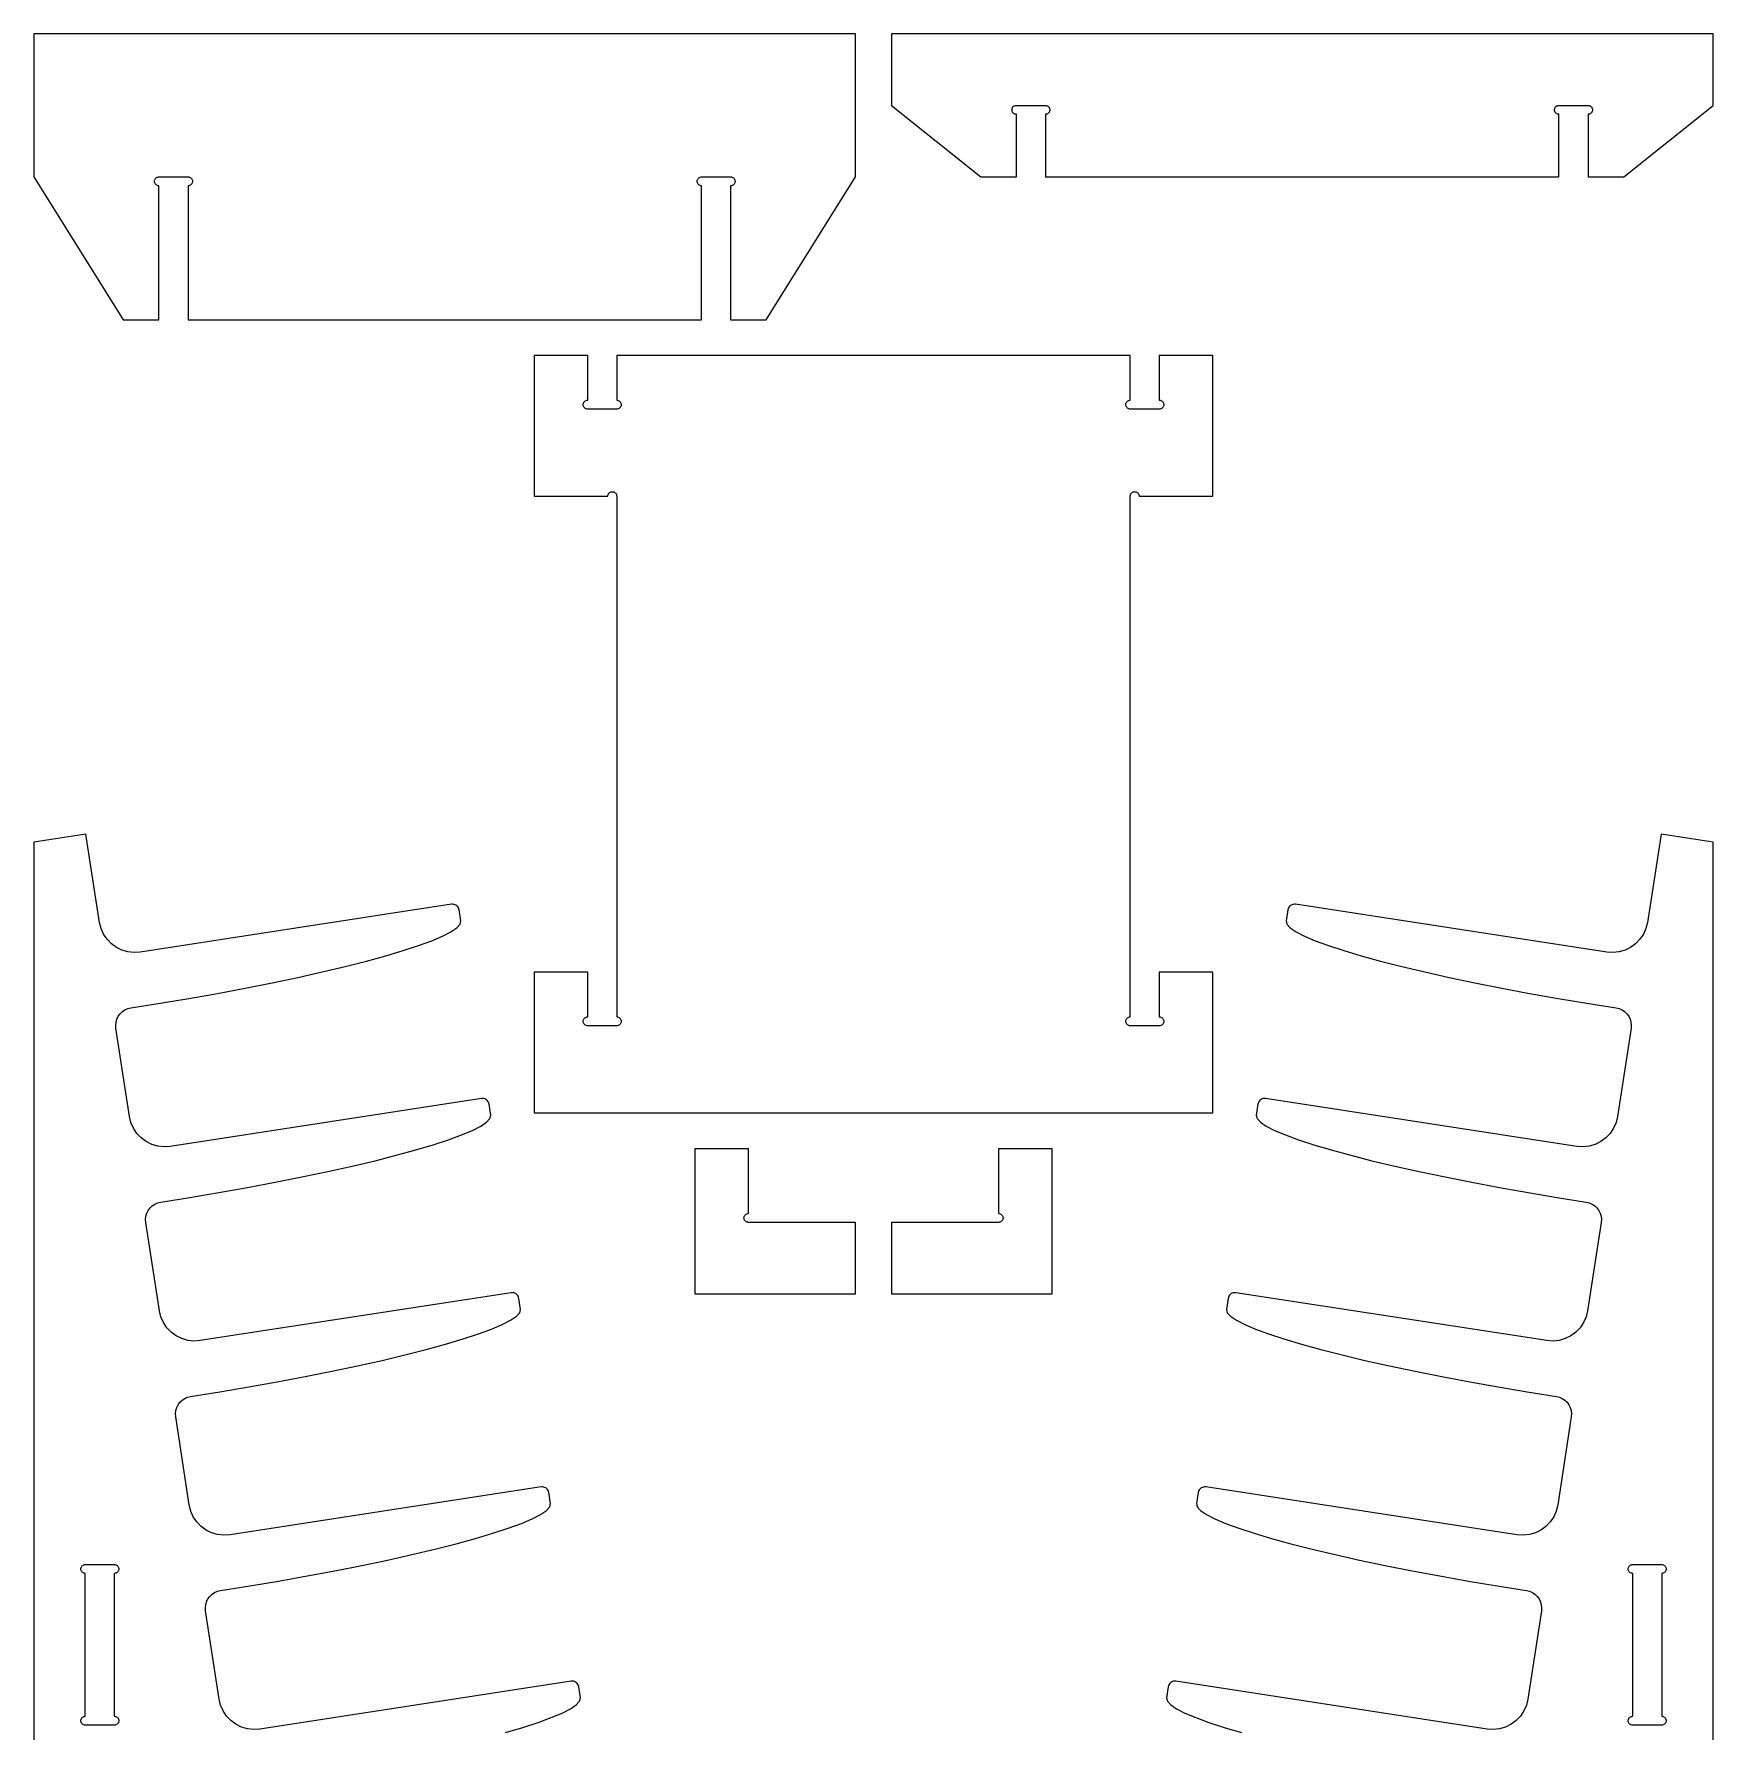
# Model space of a CAD drawing. Header units: metres. Extents: x 0.5 to 47.5, y 0.5 to 95.5.
# Drawn here: x 0.5 to 47.5, y 48 to 95.5 of the extents above; entities that cross this region are included whole.
import ezdxf

# ---------------------------------------------------------------- set-up
doc = ezdxf.new("R2010")
doc.units = ezdxf.units.M

msp = doc.modelspace()

# ---------------------------------------------------------------- linework, layer by layer
for p, q in [((23.5, 95.5), (0.5, 95.5)), ((0.5, 95.5), (0.5, 91.5)), ((23.5, 91.5), (23.5, 95.5)), ((47.5, 95.5), (24.5, 95.5)), ((24.5, 95.5), (24.5, 93.5)), ((47.5, 93.5), (47.5, 95.5)), ((24.5, 93.5), (27, 91.5)), ((27.875, 93.375), (27.8769, 93.3967)), ((27.8769, 93.3533), (27.875, 93.375)), ((27.8769, 93.3967), (27.8825, 93.4178)), ((27.8825, 93.3323), (27.8769, 93.3533)), ((27.8825, 93.4178), (27.8917, 93.4375)), ((27.8917, 93.3125), (27.8825, 93.3323)), ((27.8917, 93.4375), (27.9042, 93.4554)), ((27.9042, 93.2947), (27.8917, 93.3125)), ((27.9042, 93.4554), (27.9196, 93.4708)), ((27.9196, 93.2793), (27.9042, 93.2947)), ((27.9196, 93.4708), (27.9375, 93.4833)), ((27.9375, 93.2668), (27.9196, 93.2793)), ((27.9375, 93.4833), (27.9572, 93.4925)), ((27.9572, 93.2576), (27.9375, 93.2668)), ((27.9572, 93.4925), (27.9783, 93.4981)), ((27.9783, 93.2519), (27.9572, 93.2576)), ((27.9783, 93.4981), (28, 93.5)), ((28, 93.25), (27.9783, 93.2519)), ((28, 93.5), (28.8125, 93.5)), ((28, 91.5), (28, 93.25)), ((28.8125, 93.5), (28.8342, 93.4981)), ((28.8342, 93.2519), (28.8125, 93.25)), ((28.8125, 93.25), (28.8125, 91.5)), ((28.8342, 93.4981), (28.8552, 93.4925)), ((28.8552, 93.2576), (28.8342, 93.2519)), ((28.8552, 93.4925), (28.875, 93.4833)), ((28.875, 93.2668), (28.8552, 93.2576)), ((28.875, 93.4833), (28.8928, 93.4708)), ((28.8928, 93.2793), (28.875, 93.2668)), ((28.8928, 93.4708), (28.9082, 93.4554)), ((28.9082, 93.2947), (28.8928, 93.2793)), ((28.9082, 93.4554), (28.9207, 93.4375)), ((28.9207, 93.3125), (28.9082, 93.2947)), ((28.9207, 93.4375), (28.9299, 93.4178)), ((28.9299, 93.3323), (28.9207, 93.3125)), ((28.9299, 93.4178), (28.9356, 93.3967)), ((28.9356, 93.3533), (28.9299, 93.3323)), ((28.9356, 93.3967), (28.9375, 93.375)), ((28.9375, 93.375), (28.9356, 93.3533)), ((43.0625, 93.375), (43.0644, 93.3967)), ((43.0644, 93.3533), (43.0625, 93.375)), ((43.0644, 93.3967), (43.07, 93.4178)), ((43.07, 93.3323), (43.0644, 93.3533)), ((43.07, 93.4178), (43.0792, 93.4375)), ((43.0792, 93.3125), (43.07, 93.3323)), ((43.0792, 93.4375), (43.0917, 93.4554)), ((43.0917, 93.2947), (43.0792, 93.3125)), ((43.0917, 93.4554), (43.1071, 93.4708)), ((43.1071, 93.2793), (43.0917, 93.2947)), ((43.1071, 93.4708), (43.125, 93.4833)), ((43.125, 93.2668), (43.1071, 93.2793)), ((43.125, 93.4833), (43.1447, 93.4925)), ((43.1447, 93.2576), (43.125, 93.2668)), ((43.1447, 93.4925), (43.1658, 93.4981)), ((43.1658, 93.2519), (43.1447, 93.2576)), ((43.1658, 93.4981), (43.1875, 93.5)), ((43.1875, 93.25), (43.1658, 93.2519)), ((43.1875, 93.5), (44, 93.5)), ((43.1875, 91.5), (43.1875, 93.25)), ((44, 93.5), (44.0217, 93.4981)), ((44.0217, 93.2519), (44, 93.25)), ((44, 93.25), (44, 91.5)), ((44.0217, 93.4981), (44.0427, 93.4925)), ((44.0427, 93.2576), (44.0217, 93.2519)), ((44.0427, 93.4925), (44.0625, 93.4833)), ((44.0625, 93.2668), (44.0427, 93.2576)), ((44.0625, 93.4833), (44.0803, 93.4708)), ((44.0803, 93.2793), (44.0625, 93.2668)), ((44.0803, 93.4708), (44.0957, 93.4554)), ((44.0957, 93.2947), (44.0803, 93.2793)), ((44.0957, 93.4554), (44.1082, 93.4375)), ((44.1082, 93.3125), (44.0957, 93.2947)), ((44.1082, 93.4375), (44.1175, 93.4178)), ((44.1175, 93.3323), (44.1082, 93.3125)), ((44.1175, 93.4178), (44.1231, 93.3967)), ((44.1231, 93.3533), (44.1175, 93.3323)), ((44.1231, 93.3967), (44.125, 93.375)), ((44.125, 93.375), (44.1231, 93.3533)), ((45, 91.5), (47.5, 93.5)), ((0.5, 91.5), (3, 87.5)), ((3.875, 91.375), (3.87689, 91.3967)), ((3.87689, 91.3533), (3.875, 91.375)), ((3.87689, 91.3967), (3.88254, 91.4178)), ((3.88254, 91.3323), (3.87689, 91.3533)), ((3.88254, 91.4178), (3.89174, 91.4375)), ((3.89174, 91.3125), (3.88254, 91.3323)), ((3.89174, 91.4375), (3.90424, 91.4554)), ((3.90424, 91.2947), (3.89174, 91.3125)), ((3.90424, 91.4554), (3.91965, 91.4708)), ((3.91965, 91.2793), (3.90424, 91.2947)), ((3.91965, 91.4708), (3.9375, 91.4833)), ((3.9375, 91.2668), (3.91965, 91.2793)), ((3.9375, 91.4833), (3.95724, 91.4925)), ((3.95724, 91.2576), (3.9375, 91.2668)), ((3.95724, 91.4925), (3.97829, 91.4981)), ((3.97829, 91.2519), (3.95724, 91.2576)), ((3.97829, 91.4981), (4, 91.5)), ((4, 91.25), (3.97829, 91.2519)), ((4, 91.5), (4.8125, 91.5)), ((4, 87.5), (4, 91.25)), ((4.8125, 91.5), (4.8342, 91.4981)), ((4.8342, 91.2519), (4.8125, 91.25)), ((4.8125, 91.25), (4.8125, 87.5)), ((4.8342, 91.4981), (4.85524, 91.4925)), ((4.85524, 91.2576), (4.8342, 91.2519)), ((4.85524, 91.4925), (4.875, 91.4833)), ((4.875, 91.2668), (4.85524, 91.2576)), ((4.875, 91.4833), (4.89284, 91.4708)), ((4.89284, 91.2793), (4.875, 91.2668)), ((4.89284, 91.4708), (4.90825, 91.4554)), ((4.90825, 91.2947), (4.89284, 91.2793)), ((4.90825, 91.4554), (4.92075, 91.4375)), ((4.92075, 91.3125), (4.90825, 91.2947)), ((4.92075, 91.4375), (4.92995, 91.4178)), ((4.92995, 91.3323), (4.92075, 91.3125)), ((4.92995, 91.4178), (4.93559, 91.3967)), ((4.93559, 91.3533), (4.92995, 91.3323)), ((4.93559, 91.3967), (4.9375, 91.375)), ((4.9375, 91.375), (4.93559, 91.3533)), ((19.0625, 91.375), (19.0644, 91.3967)), ((19.0644, 91.3533), (19.0625, 91.375)), ((19.0644, 91.3967), (19.07, 91.4178)), ((19.07, 91.3323), (19.0644, 91.3533)), ((19.07, 91.4178), (19.0792, 91.4375)), ((19.0792, 91.3125), (19.07, 91.3323)), ((19.0792, 91.4375), (19.0917, 91.4554)), ((19.0917, 91.2947), (19.0792, 91.3125)), ((19.0917, 91.4554), (19.1071, 91.4708)), ((19.1071, 91.2793), (19.0917, 91.2947)), ((19.1071, 91.4708), (19.125, 91.4833)), ((19.125, 91.2668), (19.1071, 91.2793)), ((19.125, 91.4833), (19.1447, 91.4925)), ((19.1447, 91.2576), (19.125, 91.2668)), ((19.1447, 91.4925), (19.1658, 91.4981)), ((19.1658, 91.2519), (19.1447, 91.2576)), ((19.1658, 91.4981), (19.1875, 91.5)), ((19.1875, 91.25), (19.1658, 91.2519)), ((19.1875, 91.5), (20, 91.5)), ((19.1875, 87.5), (19.1875, 91.25)), ((20, 91.5), (20.0217, 91.4981)), ((20.0217, 91.2519), (20, 91.25)), ((20, 91.25), (20, 87.5)), ((20.0217, 91.4981), (20.0427, 91.4925)), ((20.0427, 91.2576), (20.0217, 91.2519)), ((20.0427, 91.4925), (20.0625, 91.4833)), ((20.0625, 91.2668), (20.0427, 91.2576)), ((20.0625, 91.4833), (20.0803, 91.4708)), ((20.0803, 91.2793), (20.0625, 91.2668)), ((20.0803, 91.4708), (20.0957, 91.4554)), ((20.0957, 91.2947), (20.0803, 91.2793)), ((20.0957, 91.4554), (20.1082, 91.4375)), ((20.1082, 91.3125), (20.0957, 91.2947)), ((20.1082, 91.4375), (20.1175, 91.4178)), ((20.1175, 91.3323), (20.1082, 91.3125)), ((20.1175, 91.4178), (20.1231, 91.3967)), ((20.1231, 91.3533), (20.1175, 91.3323)), ((20.1231, 91.3967), (20.125, 91.375)), ((20.125, 91.375), (20.1231, 91.3533)), ((21, 87.5), (23.5, 91.5)), ((27, 91.5), (28, 91.5)), ((28.8125, 91.5), (43.1875, 91.5)), ((44, 91.5), (45, 91.5)), ((3, 87.5), (4, 87.5)), ((4.8125, 87.5), (19.1875, 87.5)), ((20, 87.5), (21, 87.5)), ((16, 86.5), (14.5, 86.5)), ((14.5, 86.5), (14.5, 82.5625)), ((16, 85.25), (16, 86.5)), ((31.1875, 86.5), (16.8125, 86.5)), ((16.8125, 86.5), (16.8125, 85.25)), ((31.1875, 85.25), (31.1875, 86.5)), ((33.5, 86.5), (32, 86.5)), ((32, 86.5), (32, 85.25)), ((33.5, 82.5625), (33.5, 86.5)), ((15.875, 85.125), (15.8769, 85.1467)), ((15.8769, 85.1033), (15.875, 85.125)), ((15.8769, 85.1467), (15.8825, 85.1678)), ((15.8825, 85.0823), (15.8769, 85.1033)), ((15.8825, 85.1678), (15.8917, 85.1875)), ((15.8917, 85.0625), (15.8825, 85.0823)), ((15.8917, 85.1875), (15.9042, 85.2054)), ((15.9042, 85.0447), (15.8917, 85.0625)), ((15.9042, 85.2054), (15.9196, 85.2208)), ((15.9196, 85.0293), (15.9042, 85.0447)), ((15.9196, 85.2208), (15.9375, 85.2333)), ((15.9375, 85.0168), (15.9196, 85.0293)), ((15.9375, 85.2333), (15.9572, 85.2425)), ((15.9572, 85.2425), (15.9783, 85.2481)), ((15.9783, 85.2481), (16, 85.25)), ((16.8125, 85.25), (16.8342, 85.2481)), ((16.8342, 85.2481), (16.8552, 85.2425)), ((16.8552, 85.2425), (16.875, 85.2333)), ((16.875, 85.2333), (16.8928, 85.2208)), ((16.8928, 85.0293), (16.875, 85.0168)), ((16.8928, 85.2208), (16.9082, 85.2054)), ((16.9082, 85.0447), (16.8928, 85.0293)), ((16.9082, 85.2054), (16.9207, 85.1875)), ((16.9207, 85.0625), (16.9082, 85.0447)), ((16.9207, 85.1875), (16.9299, 85.1678)), ((16.9299, 85.0823), (16.9207, 85.0625)), ((16.9299, 85.1678), (16.9356, 85.1467)), ((16.9356, 85.1033), (16.9299, 85.0823)), ((16.9356, 85.1467), (16.9375, 85.125)), ((16.9375, 85.125), (16.9356, 85.1033)), ((31.0625, 85.125), (31.0644, 85.1467)), ((31.0644, 85.1033), (31.0625, 85.125)), ((31.0644, 85.1467), (31.07, 85.1678)), ((31.07, 85.0823), (31.0644, 85.1033)), ((31.07, 85.1678), (31.0792, 85.1875)), ((31.0792, 85.0625), (31.07, 85.0823)), ((31.0792, 85.1875), (31.0917, 85.2054)), ((31.0917, 85.0447), (31.0792, 85.0625)), ((31.0917, 85.2054), (31.1071, 85.2208)), ((31.1071, 85.0293), (31.0917, 85.0447)), ((31.1071, 85.2208), (31.125, 85.2333)), ((31.125, 85.0168), (31.1071, 85.0293)), ((31.125, 85.2333), (31.1447, 85.2425)), ((31.1447, 85.2425), (31.1658, 85.2481)), ((31.1658, 85.2481), (31.1875, 85.25)), ((32, 85.25), (32.0217, 85.2481)), ((32.0217, 85.2481), (32.0427, 85.2425)), ((32.0427, 85.2425), (32.0625, 85.2333)), ((32.0625, 85.2333), (32.0803, 85.2208)), ((32.0803, 85.0293), (32.0625, 85.0168)), ((32.0803, 85.2208), (32.0957, 85.2054)), ((32.0957, 85.0447), (32.0803, 85.0293)), ((32.0957, 85.2054), (32.1082, 85.1875)), ((32.1082, 85.0625), (32.0957, 85.0447)), ((32.1082, 85.1875), (32.1175, 85.1678)), ((32.1175, 85.0823), (32.1082, 85.0625)), ((32.1175, 85.1678), (32.1231, 85.1467)), ((32.1231, 85.1033), (32.1175, 85.0823)), ((32.1231, 85.1467), (32.125, 85.125)), ((32.125, 85.125), (32.1231, 85.1033)), ((15.9572, 85.0076), (15.9375, 85.0168)), ((15.9783, 85.0019), (15.9572, 85.0076)), ((16, 85), (15.9783, 85.0019)), ((16.8125, 85), (16, 85)), ((16.8342, 85.0019), (16.8125, 85)), ((16.8552, 85.0076), (16.8342, 85.0019)), ((16.875, 85.0168), (16.8552, 85.0076)), ((31.1447, 85.0076), (31.125, 85.0168)), ((31.1658, 85.0019), (31.1447, 85.0076)), ((31.1875, 85), (31.1658, 85.0019)), ((32, 85), (31.1875, 85)), ((32.0217, 85.0019), (32, 85)), ((32.0427, 85.0076), (32.0217, 85.0019)), ((32.0625, 85.0168), (32.0427, 85.0076)), ((16.5917, 82.6429), (16.6071, 82.6583)), ((16.6071, 82.6583), (16.625, 82.6708)), ((16.625, 82.6708), (16.6447, 82.68)), ((16.6447, 82.68), (16.6658, 82.6856)), ((16.6658, 82.6856), (16.6875, 82.6875)), ((16.6875, 82.6875), (16.7092, 82.6856)), ((16.7092, 82.6856), (16.7302, 82.68)), ((16.7302, 82.68), (16.75, 82.6708)), ((16.75, 82.6708), (16.7678, 82.6583)), ((16.7678, 82.6583), (16.7832, 82.6429)), ((31.2167, 82.6429), (31.2321, 82.6583)), ((31.2321, 82.6583), (31.25, 82.6708)), ((31.25, 82.6708), (31.2697, 82.68)), ((31.2697, 82.68), (31.2908, 82.6856)), ((31.2908, 82.6856), (31.3125, 82.6875)), ((31.3125, 82.6875), (31.3342, 82.6856)), ((31.3342, 82.6856), (31.3552, 82.68)), ((31.3552, 82.68), (31.375, 82.6708)), ((31.375, 82.6708), (31.3928, 82.6583)), ((31.3928, 82.6583), (31.4082, 82.6429)), ((14.5, 82.5625), (16.5625, 82.5625)), ((16.5625, 82.5625), (16.5644, 82.5842)), ((16.5644, 82.5842), (16.57, 82.6053)), ((16.57, 82.6053), (16.5792, 82.625)), ((16.5792, 82.625), (16.5917, 82.6429)), ((16.7832, 82.6429), (16.7957, 82.625)), ((16.7957, 82.625), (16.8049, 82.6053)), ((16.8049, 82.6053), (16.8106, 82.5842)), ((16.8106, 82.5842), (16.8125, 82.5625)), ((16.8125, 82.5625), (16.8125, 67.9875)), ((31.1875, 82.5625), (31.1894, 82.5842)), ((31.1875, 67.9875), (31.1875, 82.5625)), ((31.1894, 82.5842), (31.195, 82.6053)), ((31.195, 82.6053), (31.2042, 82.625)), ((31.2042, 82.625), (31.2167, 82.6429)), ((31.4082, 82.6429), (31.4207, 82.625)), ((31.4207, 82.625), (31.43, 82.6053)), ((31.43, 82.6053), (31.4356, 82.5842)), ((31.4356, 82.5842), (31.4375, 82.5625)), ((31.4375, 82.5625), (33.5, 82.5625)), ((1.95714, 73.1059), (0.5, 72.8816)), ((0.5, 72.8816), (0.5, 0.5)), ((2.33745, 70.635), (1.95714, 73.1059)), ((46.0429, 73.1059), (45.6626, 70.635)), ((47.5, 72.8816), (46.0429, 73.1059)), ((47.5, 0.5), (47.5, 72.8816)), ((12.1879, 71.1393), (3.47794, 69.7987)), ((12.2205, 71.1415), (12.1879, 71.1393)), ((12.253, 71.1379), (12.2205, 71.1415)), ((12.2843, 71.1288), (12.253, 71.1379)), ((12.3137, 71.1143), (12.2843, 71.1288)), ((12.34, 71.095), (12.3137, 71.1143)), ((12.3626, 71.0714), (12.34, 71.095)), ((12.3808, 71.0442), (12.3626, 71.0714)), ((12.3939, 71.0143), (12.3808, 71.0442)), ((12.4017, 70.9825), (12.3939, 71.0143)), ((12.4492, 70.6737), (12.4017, 70.9825)), ((35.5983, 70.9825), (35.5508, 70.6737)), ((35.6061, 71.0143), (35.5983, 70.9825)), ((35.6192, 71.0442), (35.6061, 71.0143)), ((35.6374, 71.0714), (35.6192, 71.0442)), ((35.66, 71.095), (35.6374, 71.0714)), ((35.6863, 71.1143), (35.66, 71.095)), ((35.7157, 71.1288), (35.6863, 71.1143)), ((35.747, 71.1379), (35.7157, 71.1288)), ((35.7795, 71.1415), (35.747, 71.1379)), ((35.8121, 71.1393), (35.7795, 71.1415)), ((44.5221, 69.7987), (35.8121, 71.1393)), ((2.37888, 70.4657), (2.33745, 70.635)), ((2.44908, 70.3061), (2.37888, 70.4657)), ((2.54593, 70.1612), (2.44908, 70.3061)), ((11.935, 70.2485), (12.1687, 70.3686)), ((12.1687, 70.3686), (12.333, 70.4801)), ((12.333, 70.4801), (12.4268, 70.582)), ((12.4268, 70.582), (12.4492, 70.6737)), ((35.5508, 70.6737), (35.5732, 70.582)), ((35.5732, 70.582), (35.667, 70.4801)), ((35.667, 70.4801), (35.8313, 70.3686)), ((35.8313, 70.3686), (36.065, 70.2485)), ((45.5509, 70.3061), (45.4541, 70.1612)), ((45.6211, 70.4657), (45.5509, 70.3061)), ((45.6626, 70.635), (45.6211, 70.4657)), ((2.66646, 70.0352), (2.54593, 70.1612)), ((2.80704, 69.9322), (2.66646, 70.0352)), ((2.96336, 69.8551), (2.80704, 69.9322)), ((3.13072, 69.8063), (2.96336, 69.8551)), ((10.3503, 69.7003), (10.8384, 69.8454)), ((10.8384, 69.8454), (11.2674, 69.9859)), ((11.2674, 69.9859), (11.6338, 70.1206)), ((11.6338, 70.1206), (11.935, 70.2485)), ((36.065, 70.2485), (36.3662, 70.1206)), ((36.3662, 70.1206), (36.7326, 69.9859)), ((36.7326, 69.9859), (37.1616, 69.8454)), ((37.1616, 69.8454), (37.6497, 69.7003)), ((45.0366, 69.8551), (44.8693, 69.8063)), ((45.193, 69.9322), (45.0366, 69.8551)), ((45.3335, 70.0352), (45.193, 69.9322)), ((45.4541, 70.1612), (45.3335, 70.0352)), ((3.30399, 69.7873), (3.13072, 69.8063)), ((3.47794, 69.7987), (3.30399, 69.7873)), ((8.56998, 69.2478), (9.21176, 69.4003)), ((9.21176, 69.4003), (9.80672, 69.5515)), ((9.80672, 69.5515), (10.3503, 69.7003)), ((37.6497, 69.7003), (38.1933, 69.5515)), ((38.1933, 69.5515), (38.7882, 69.4003)), ((38.7882, 69.4003), (39.43, 69.2478)), ((44.696, 69.7873), (44.5221, 69.7987)), ((44.8693, 69.8063), (44.696, 69.7873)), ((6.41414, 68.794), (7.16583, 68.9435)), ((7.16583, 68.9435), (7.88628, 69.0951)), ((7.88628, 69.0951), (8.56998, 69.2478)), ((16, 69.2375), (14.5, 69.2375)), ((14.5, 69.2375), (14.5, 65.3)), ((16, 67.9875), (16, 69.2375)), ((33.5, 69.2375), (32, 69.2375)), ((32, 69.2375), (32, 67.9875)), ((33.5, 65.3), (33.5, 69.2375)), ((39.43, 69.2478), (40.1137, 69.0951)), ((40.1137, 69.0951), (40.8342, 68.9435)), ((40.8342, 68.9435), (41.5859, 68.794)), ((4.02969, 68.3698), (4.84009, 68.5061)), ((4.84009, 68.5061), (5.63692, 68.6478)), ((5.63692, 68.6478), (6.41414, 68.794)), ((41.5859, 68.794), (42.3631, 68.6478)), ((42.3631, 68.6478), (43.1599, 68.5061)), ((43.1599, 68.5061), (43.9703, 68.3698)), ((2.79761, 67.8435), (2.82199, 67.9272)), ((2.82199, 67.9272), (2.86053, 68.0053)), ((2.86053, 68.0053), (2.91208, 68.0756)), ((2.91208, 68.0756), (2.97504, 68.1359)), ((2.97504, 68.1359), (3.0475, 68.1843)), ((3.0475, 68.1843), (3.12727, 68.2194)), ((3.12727, 68.2194), (3.21193, 68.2401)), ((3.21193, 68.2401), (4.02969, 68.3698)), ((15.8917, 67.925), (15.9042, 67.9429)), ((15.9042, 67.9429), (15.9196, 67.9583)), ((15.9196, 67.9583), (15.9375, 67.9708)), ((15.9375, 67.9708), (15.9572, 67.98)), ((15.9572, 67.98), (15.9783, 67.9856)), ((15.9783, 67.9856), (16, 67.9875)), ((16.8125, 67.9875), (16.8342, 67.9856)), ((16.8342, 67.9856), (16.8552, 67.98)), ((16.8552, 67.98), (16.875, 67.9708)), ((16.875, 67.9708), (16.8928, 67.9583)), ((16.8928, 67.9583), (16.9082, 67.9429)), ((16.9082, 67.9429), (16.9207, 67.925)), ((31.0792, 67.925), (31.0917, 67.9429)), ((31.0917, 67.9429), (31.1071, 67.9583)), ((31.1071, 67.9583), (31.125, 67.9708)), ((31.125, 67.9708), (31.1447, 67.98)), ((31.1447, 67.98), (31.1658, 67.9856)), ((31.1658, 67.9856), (31.1875, 67.9875)), ((32, 67.9875), (32.0217, 67.9856)), ((32.0217, 67.9856), (32.0427, 67.98)), ((32.0427, 67.98), (32.0625, 67.9708)), ((32.0625, 67.9708), (32.0803, 67.9583)), ((32.0803, 67.9583), (32.0957, 67.9429)), ((32.0957, 67.9429), (32.1082, 67.925)), ((43.9703, 68.3698), (44.7881, 68.2401)), ((44.7881, 68.2401), (44.8727, 68.2194)), ((44.8727, 68.2194), (44.9525, 68.1843)), ((44.9525, 68.1843), (45.025, 68.1359)), ((45.025, 68.1359), (45.0879, 68.0756)), ((45.0879, 68.0756), (45.1395, 68.0053)), ((45.1395, 68.0053), (45.178, 67.9272)), ((45.178, 67.9272), (45.2024, 67.8435)), ((2.78812, 67.7569), (2.79761, 67.8435)), ((2.79382, 67.6699), (2.78812, 67.7569)), ((3.17412, 65.199), (2.79382, 67.6699)), ((15.875, 67.8625), (15.8769, 67.8842)), ((15.8769, 67.8408), (15.875, 67.8625)), ((15.8769, 67.8842), (15.8825, 67.9053)), ((15.8825, 67.8197), (15.8769, 67.8408)), ((15.8825, 67.9053), (15.8917, 67.925)), ((15.8917, 67.8), (15.8825, 67.8197)), ((15.9042, 67.7822), (15.8917, 67.8)), ((15.9196, 67.7668), (15.9042, 67.7822)), ((15.9375, 67.7543), (15.9196, 67.7668)), ((15.9572, 67.745), (15.9375, 67.7543)), ((15.9783, 67.7394), (15.9572, 67.745)), ((16, 67.7375), (15.9783, 67.7394)), ((16.8125, 67.7375), (16, 67.7375)), ((16.8342, 67.7394), (16.8125, 67.7375)), ((16.8552, 67.745), (16.8342, 67.7394)), ((16.875, 67.7543), (16.8552, 67.745)), ((16.8928, 67.7668), (16.875, 67.7543)), ((16.9082, 67.7822), (16.8928, 67.7668)), ((16.9207, 67.8), (16.9082, 67.7822)), ((16.9207, 67.925), (16.9299, 67.9053)), ((16.9299, 67.8197), (16.9207, 67.8)), ((16.9299, 67.9053), (16.9356, 67.8842)), ((16.9356, 67.8408), (16.9299, 67.8197)), ((16.9356, 67.8842), (16.9375, 67.8625)), ((16.9375, 67.8625), (16.9356, 67.8408)), ((31.0625, 67.8625), (31.0644, 67.8842)), ((31.0644, 67.8408), (31.0625, 67.8625)), ((31.0644, 67.8842), (31.07, 67.9053)), ((31.07, 67.8197), (31.0644, 67.8408)), ((31.07, 67.9053), (31.0792, 67.925)), ((31.0792, 67.8), (31.07, 67.8197)), ((31.0917, 67.7822), (31.0792, 67.8)), ((31.1071, 67.7668), (31.0917, 67.7822)), ((31.125, 67.7543), (31.1071, 67.7668)), ((31.1447, 67.745), (31.125, 67.7543)), ((31.1658, 67.7394), (31.1447, 67.745)), ((31.1875, 67.7375), (31.1658, 67.7394)), ((32, 67.7375), (31.1875, 67.7375)), ((32.0217, 67.7394), (32, 67.7375)), ((32.0427, 67.745), (32.0217, 67.7394)), ((32.0625, 67.7543), (32.0427, 67.745)), ((32.0803, 67.7668), (32.0625, 67.7543)), ((32.0957, 67.7822), (32.0803, 67.7668)), ((32.1082, 67.8), (32.0957, 67.7822)), ((32.1082, 67.925), (32.1175, 67.9053)), ((32.1175, 67.8197), (32.1082, 67.8)), ((32.1175, 67.9053), (32.1231, 67.8842)), ((32.1231, 67.8408), (32.1175, 67.8197)), ((32.1231, 67.8842), (32.125, 67.8625)), ((32.125, 67.8625), (32.1231, 67.8408)), ((45.2062, 67.6699), (44.8259, 65.199)), ((45.2024, 67.8435), (45.2119, 67.7569)), ((45.2119, 67.7569), (45.2062, 67.6699)), ((13.0246, 65.7033), (4.31461, 64.3627)), ((13.0572, 65.7055), (13.0246, 65.7033)), ((13.0896, 65.7019), (13.0572, 65.7055)), ((13.121, 65.6928), (13.0896, 65.7019)), ((13.1503, 65.6783), (13.121, 65.6928)), ((13.1767, 65.659), (13.1503, 65.6783)), ((13.1993, 65.6354), (13.1767, 65.659)), ((13.2175, 65.6082), (13.1993, 65.6354)), ((13.2306, 65.5783), (13.2175, 65.6082)), ((13.2384, 65.5465), (13.2306, 65.5783)), ((34.7694, 65.5783), (34.7616, 65.5465)), ((34.7825, 65.6082), (34.7694, 65.5783)), ((34.8007, 65.6354), (34.7825, 65.6082)), ((34.8233, 65.659), (34.8007, 65.6354)), ((34.8497, 65.6783), (34.8233, 65.659)), ((34.879, 65.6928), (34.8497, 65.6783)), ((34.9104, 65.7019), (34.879, 65.6928)), ((34.9428, 65.7055), (34.9104, 65.7019)), ((34.9754, 65.7033), (34.9428, 65.7055)), ((43.6854, 64.3627), (34.9754, 65.7033)), ((3.21556, 65.0297), (3.17412, 65.199)), ((13.1697, 65.0441), (13.2635, 65.146)), ((13.2859, 65.2377), (13.2384, 65.5465)), ((13.2635, 65.146), (13.2859, 65.2377)), ((14.5, 65.3), (33.5, 65.3)), ((34.7616, 65.5465), (34.7141, 65.2377)), ((34.7141, 65.2377), (34.7365, 65.146)), ((34.7365, 65.146), (34.8303, 65.0441)), ((44.8259, 65.199), (44.7844, 65.0297)), ((3.28577, 64.8701), (3.21556, 65.0297)), ((3.3826, 64.7252), (3.28577, 64.8701)), ((3.50314, 64.5993), (3.3826, 64.7252)), ((12.104, 64.5499), (12.4705, 64.6846)), ((12.4705, 64.6846), (12.7717, 64.8125)), ((12.7717, 64.8125), (13.0054, 64.9326)), ((13.0054, 64.9326), (13.1697, 65.0441)), ((34.8303, 65.0441), (34.9946, 64.9326)), ((34.9946, 64.9326), (35.2283, 64.8125)), ((35.2283, 64.8125), (35.5295, 64.6846)), ((35.5295, 64.6846), (35.896, 64.5499)), ((44.6174, 64.7252), (44.4969, 64.5993)), ((44.7142, 64.8701), (44.6174, 64.7252)), ((44.7844, 65.0297), (44.7142, 64.8701)), ((3.64371, 64.4962), (3.50314, 64.5993)), ((3.80005, 64.4191), (3.64371, 64.4962)), ((3.96739, 64.3703), (3.80005, 64.4191)), ((4.14067, 64.3513), (3.96739, 64.3703)), ((4.31461, 64.3627), (4.14067, 64.3513)), ((10.6434, 64.1155), (11.187, 64.2643)), ((11.187, 64.2643), (11.6751, 64.4094)), ((11.6751, 64.4094), (12.104, 64.5499)), ((20.5, 64.3), (19, 64.3)), ((19, 64.3), (19, 60.2375)), ((20.5, 62.4875), (20.5, 64.3)), ((29, 64.3), (27.5, 64.3)), ((27.5, 64.3), (27.5, 62.4875)), ((29, 60.2375), (29, 64.3)), ((35.896, 64.5499), (36.3249, 64.4094)), ((36.3249, 64.4094), (36.813, 64.2643)), ((36.813, 64.2643), (37.3566, 64.1155)), ((43.8593, 64.3513), (43.6854, 64.3627)), ((44.0326, 64.3703), (43.8593, 64.3513)), ((44.2, 64.4191), (44.0326, 64.3703)), ((44.3563, 64.4962), (44.2, 64.4191)), ((44.4969, 64.5993), (44.3563, 64.4962)), ((8.0025, 63.5075), (8.72295, 63.6591)), ((8.72295, 63.6591), (9.40666, 63.8118)), ((9.40666, 63.8118), (10.0484, 63.9643)), ((10.0484, 63.9643), (10.6434, 64.1155)), ((37.3566, 64.1155), (37.9516, 63.9643)), ((37.9516, 63.9643), (38.5933, 63.8118)), ((38.5933, 63.8118), (39.2771, 63.6591)), ((39.2771, 63.6591), (39.9975, 63.5075)), ((5.67676, 63.0701), (6.4736, 63.2119)), ((6.4736, 63.2119), (7.25082, 63.358)), ((7.25082, 63.358), (8.0025, 63.5075)), ((39.9975, 63.5075), (40.7492, 63.358)), ((40.7492, 63.358), (41.5264, 63.2119)), ((41.5264, 63.2119), (42.3232, 63.0701)), ((3.81171, 62.6999), (3.88419, 62.7483)), ((3.88419, 62.7483), (3.96396, 62.7834)), ((3.96396, 62.7834), (4.04861, 62.8041)), ((4.04861, 62.8041), (4.86638, 62.9339)), ((4.86638, 62.9339), (5.67676, 63.0701)), ((42.3232, 63.0701), (43.1336, 62.9339)), ((43.1336, 62.9339), (43.9514, 62.8041)), ((43.9514, 62.8041), (44.036, 62.7834)), ((44.036, 62.7834), (44.1158, 62.7483)), ((44.1158, 62.7483), (44.1883, 62.6999)), ((3.6248, 62.3209), (3.63428, 62.4075)), ((3.63049, 62.2339), (3.6248, 62.3209)), ((4.0108, 59.763), (3.63049, 62.2339)), ((3.63428, 62.4075), (3.65868, 62.4912)), ((3.65868, 62.4912), (3.69722, 62.5694)), ((3.69722, 62.5694), (3.74876, 62.6396)), ((3.74876, 62.6396), (3.81171, 62.6999)), ((20.375, 62.3625), (20.3769, 62.3842)), ((20.3769, 62.3408), (20.375, 62.3625)), ((20.3769, 62.3842), (20.3826, 62.4052)), ((20.3826, 62.3197), (20.3769, 62.3408)), ((20.3826, 62.4052), (20.3918, 62.425)), ((20.3918, 62.3), (20.3826, 62.3197)), ((20.3918, 62.425), (20.4043, 62.4428)), ((20.4043, 62.2822), (20.3918, 62.3)), ((20.4043, 62.4428), (20.4197, 62.4583)), ((20.4197, 62.2667), (20.4043, 62.2822)), ((20.4197, 62.4583), (20.4375, 62.4707)), ((20.4375, 62.2542), (20.4197, 62.2667)), ((20.4375, 62.4707), (20.4573, 62.4799)), ((20.4573, 62.245), (20.4375, 62.2542)), ((20.4573, 62.4799), (20.4783, 62.4856)), ((20.4783, 62.2394), (20.4573, 62.245)), ((20.4783, 62.4856), (20.5, 62.4875)), ((20.5, 62.2375), (20.4783, 62.2394)), ((23.5, 62.2375), (20.5, 62.2375)), ((23.5, 60.2375), (23.5, 62.2375)), ((27.5, 62.2375), (24.5, 62.2375)), ((24.5, 62.2375), (24.5, 60.2375)), ((27.5, 62.4875), (27.5217, 62.4856)), ((27.5217, 62.2394), (27.5, 62.2375)), ((27.5217, 62.4856), (27.5427, 62.4799)), ((27.5427, 62.245), (27.5217, 62.2394)), ((27.5427, 62.4799), (27.5625, 62.4707)), ((27.5625, 62.2542), (27.5427, 62.245)), ((27.5625, 62.4707), (27.5803, 62.4583)), ((27.5803, 62.2667), (27.5625, 62.2542)), ((27.5803, 62.4583), (27.5957, 62.4428)), ((27.5957, 62.2822), (27.5803, 62.2667)), ((27.5957, 62.4428), (27.6082, 62.425)), ((27.6082, 62.3), (27.5957, 62.2822)), ((27.6082, 62.425), (27.6174, 62.4052)), ((27.6174, 62.3197), (27.6082, 62.3)), ((27.6174, 62.4052), (27.6231, 62.3842)), ((27.6231, 62.3408), (27.6174, 62.3197)), ((27.6231, 62.3842), (27.625, 62.3625)), ((27.625, 62.3625), (27.6231, 62.3408)), ((44.3695, 62.2339), (43.9892, 59.763)), ((44.1883, 62.6999), (44.2512, 62.6396)), ((44.2512, 62.6396), (44.3028, 62.5694)), ((44.3028, 62.5694), (44.3413, 62.4912)), ((44.3413, 62.4912), (44.3657, 62.4075)), ((44.3657, 62.4075), (44.3752, 62.3209)), ((44.3752, 62.3209), (44.3695, 62.2339)), ((13.8612, 60.2673), (5.15129, 58.9268)), ((13.8938, 60.2695), (13.8612, 60.2673)), ((13.9263, 60.2659), (13.8938, 60.2695)), ((13.9577, 60.2568), (13.9263, 60.2659)), ((13.987, 60.2423), (13.9577, 60.2568)), ((14.0134, 60.223), (13.987, 60.2423)), ((14.036, 60.1994), (14.0134, 60.223)), ((14.0541, 60.1722), (14.036, 60.1994)), ((14.0673, 60.1423), (14.0541, 60.1722)), ((14.0751, 60.1105), (14.0673, 60.1423)), ((14.1226, 59.8017), (14.0751, 60.1105)), ((19, 60.2375), (23.5, 60.2375)), ((24.5, 60.2375), (29, 60.2375)), ((33.9249, 60.1105), (33.8774, 59.8017)), ((33.9327, 60.1423), (33.9249, 60.1105)), ((33.9459, 60.1722), (33.9327, 60.1423)), ((33.964, 60.1994), (33.9459, 60.1722)), ((33.9866, 60.223), (33.964, 60.1994)), ((34.013, 60.2423), (33.9866, 60.223)), ((34.0423, 60.2568), (34.013, 60.2423)), ((34.0737, 60.2659), (34.0423, 60.2568)), ((34.1062, 60.2695), (34.0737, 60.2659)), ((34.1388, 60.2673), (34.1062, 60.2695)), ((42.8487, 58.9268), (34.1388, 60.2673)), ((4.05223, 59.5937), (4.0108, 59.763)), ((4.12244, 59.4341), (4.05223, 59.5937)), ((4.21928, 59.2892), (4.12244, 59.4341)), ((13.3072, 59.2486), (13.6084, 59.3765)), ((13.6084, 59.3765), (13.842, 59.4966)), ((13.842, 59.4966), (14.0064, 59.6081)), ((14.0064, 59.6081), (14.1001, 59.71)), ((14.1001, 59.71), (14.1226, 59.8017)), ((33.8774, 59.8017), (33.8999, 59.71)), ((33.8999, 59.71), (33.9936, 59.6081)), ((33.9936, 59.6081), (34.158, 59.4966)), ((34.158, 59.4966), (34.3916, 59.3765)), ((34.3916, 59.3765), (34.6928, 59.2486)), ((43.8776, 59.4341), (43.7807, 59.2892)), ((43.9478, 59.5937), (43.8776, 59.4341)), ((43.9892, 59.763), (43.9478, 59.5937)), ((4.33981, 59.1633), (4.21928, 59.2892)), ((4.48039, 59.0602), (4.33981, 59.1633)), ((4.63673, 58.9831), (4.48039, 59.0602)), ((4.80408, 58.9343), (4.63673, 58.9831)), ((4.97736, 58.9154), (4.80408, 58.9343)), ((5.15129, 58.9268), (4.97736, 58.9154)), ((12.0237, 58.8283), (12.5118, 58.9734)), ((12.5118, 58.9734), (12.9407, 59.1139)), ((12.9407, 59.1139), (13.3072, 59.2486)), ((34.6928, 59.2486), (35.0593, 59.1139)), ((35.0593, 59.1139), (35.4882, 58.9734)), ((35.4882, 58.9734), (35.9763, 58.8283)), ((43.0226, 58.9154), (42.8487, 58.9268)), ((43.1959, 58.9343), (43.0226, 58.9154)), ((43.3633, 58.9831), (43.1959, 58.9343)), ((43.5196, 59.0602), (43.3633, 58.9831)), ((43.6602, 59.1633), (43.5196, 59.0602)), ((43.7807, 59.2892), (43.6602, 59.1633)), ((10.2433, 58.3758), (10.8851, 58.5283)), ((10.8851, 58.5283), (11.4801, 58.6795)), ((11.4801, 58.6795), (12.0237, 58.8283)), ((35.9763, 58.8283), (36.5199, 58.6795)), ((36.5199, 58.6795), (37.1149, 58.5283)), ((37.1149, 58.5283), (37.7567, 58.3758)), ((8.08749, 57.922), (8.83919, 58.0715)), ((8.83919, 58.0715), (9.55963, 58.2231)), ((9.55963, 58.2231), (10.2433, 58.3758)), ((37.7567, 58.3758), (38.4404, 58.2231)), ((38.4404, 58.2231), (39.1608, 58.0715)), ((39.1608, 58.0715), (39.9125, 57.922)), ((4.8853, 57.3681), (5.70306, 57.4979)), ((5.70306, 57.4979), (6.51344, 57.6341)), ((6.51344, 57.6341), (7.31027, 57.7759)), ((7.31027, 57.7759), (8.08749, 57.922)), ((39.9125, 57.922), (40.6897, 57.7759)), ((40.6897, 57.7759), (41.4866, 57.6341)), ((41.4866, 57.6341), (42.2969, 57.4979)), ((42.2969, 57.4979), (43.1147, 57.3681)), ((4.47096, 56.9715), (4.49535, 57.0552)), ((4.49535, 57.0552), (4.53391, 57.1334)), ((4.53391, 57.1334), (4.58543, 57.2036)), ((4.58543, 57.2036), (4.64839, 57.2639)), ((4.64839, 57.2639), (4.72086, 57.3123)), ((4.72086, 57.3123), (4.80063, 57.3474)), ((4.80063, 57.3474), (4.8853, 57.3681)), ((43.1147, 57.3681), (43.1994, 57.3474)), ((43.1994, 57.3474), (43.2791, 57.3123)), ((43.2791, 57.3123), (43.3516, 57.2639)), ((43.3516, 57.2639), (43.4146, 57.2036)), ((43.4146, 57.2036), (43.4661, 57.1334)), ((43.4661, 57.1334), (43.5047, 57.0552)), ((43.5047, 57.0552), (43.529, 56.9715)), ((4.46147, 56.8849), (4.47096, 56.9715)), ((4.46718, 56.7979), (4.46147, 56.8849)), ((4.84749, 54.327), (4.46718, 56.7979)), ((43.5328, 56.7979), (43.1525, 54.327)), ((43.529, 56.9715), (43.5385, 56.8849)), ((43.5385, 56.8849), (43.5328, 56.7979)), ((14.6979, 54.8314), (5.98796, 53.4908)), ((14.7305, 54.8335), (14.6979, 54.8314)), ((14.763, 54.8299), (14.7305, 54.8335)), ((14.7944, 54.8208), (14.763, 54.8299)), ((14.8237, 54.8063), (14.7944, 54.8208)), ((14.8501, 54.787), (14.8237, 54.8063)), ((14.8727, 54.7634), (14.8501, 54.787)), ((14.8908, 54.7362), (14.8727, 54.7634)), ((14.904, 54.7063), (14.8908, 54.7362)), ((14.9117, 54.6746), (14.904, 54.7063)), ((14.9593, 54.3657), (14.9117, 54.6746)), ((33.0883, 54.6746), (33.0407, 54.3657)), ((33.096, 54.7063), (33.0883, 54.6746)), ((33.1092, 54.7362), (33.096, 54.7063)), ((33.1273, 54.7634), (33.1092, 54.7362)), ((33.1499, 54.787), (33.1273, 54.7634)), ((33.1763, 54.8063), (33.1499, 54.787)), ((33.2056, 54.8208), (33.1763, 54.8063)), ((33.237, 54.8299), (33.2056, 54.8208)), ((33.2695, 54.8335), (33.237, 54.8299)), ((33.3021, 54.8314), (33.2695, 54.8335)), ((42.012, 53.4908), (33.3021, 54.8314)), ((4.88892, 54.1577), (4.84749, 54.327)), ((4.95912, 53.9981), (4.88892, 54.1577)), ((14.6787, 54.0607), (14.843, 54.1721)), ((14.843, 54.1721), (14.9368, 54.274)), ((14.9368, 54.274), (14.9593, 54.3657)), ((33.0407, 54.3657), (33.0632, 54.274)), ((33.0632, 54.274), (33.157, 54.1721)), ((33.157, 54.1721), (33.3213, 54.0607)), ((43.1111, 54.1577), (43.0409, 53.9981)), ((43.1525, 54.327), (43.1111, 54.1577)), ((5.05595, 53.8532), (4.95912, 53.9981)), ((5.1765, 53.7273), (5.05595, 53.8532)), ((5.31708, 53.6242), (5.1765, 53.7273)), ((13.3485, 53.5374), (13.7774, 53.6779)), ((13.7774, 53.6779), (14.1439, 53.8126)), ((14.1439, 53.8126), (14.4451, 53.9405)), ((14.4451, 53.9405), (14.6787, 54.0607)), ((33.3213, 54.0607), (33.5549, 53.9405)), ((33.5549, 53.9405), (33.8561, 53.8126)), ((33.8561, 53.8126), (34.2226, 53.6779)), ((34.2226, 53.6779), (34.6515, 53.5374)), ((42.8235, 53.7273), (42.6829, 53.6242)), ((42.944, 53.8532), (42.8235, 53.7273)), ((43.0409, 53.9981), (42.944, 53.8532)), ((5.4734, 53.5471), (5.31708, 53.6242)), ((5.64075, 53.4983), (5.4734, 53.5471)), ((5.81403, 53.4794), (5.64075, 53.4983)), ((5.98796, 53.4908), (5.81403, 53.4794)), ((11.7218, 53.0923), (12.3167, 53.2435)), ((12.3167, 53.2435), (12.8604, 53.3923)), ((12.8604, 53.3923), (13.3485, 53.5374)), ((34.6515, 53.5374), (35.1396, 53.3923)), ((35.1396, 53.3923), (35.6833, 53.2435)), ((35.6833, 53.2435), (36.2782, 53.0923)), ((42.186, 53.4794), (42.012, 53.4908)), ((42.3593, 53.4983), (42.186, 53.4794)), ((42.5266, 53.5471), (42.3593, 53.4983)), ((42.6829, 53.6242), (42.5266, 53.5471)), ((9.67587, 52.6355), (10.3963, 52.7872)), ((10.3963, 52.7872), (11.08, 52.9398)), ((11.08, 52.9398), (11.7218, 53.0923)), ((36.2782, 53.0923), (36.92, 52.9398)), ((36.92, 52.9398), (37.6037, 52.7872)), ((37.6037, 52.7872), (38.3241, 52.6355)), ((1.8125, 52.5375), (1.81441, 52.5592)), ((1.81441, 52.5158), (1.8125, 52.5375)), ((1.81441, 52.5592), (1.82004, 52.5802)), ((1.82004, 52.4947), (1.81441, 52.5158)), ((1.82004, 52.5802), (1.82925, 52.6)), ((1.82925, 52.475), (1.82004, 52.4947)), ((1.82925, 52.6), (1.84175, 52.6178)), ((1.84175, 52.4572), (1.82925, 52.475)), ((1.84175, 52.6178), (1.85716, 52.6333)), ((1.85716, 52.4417), (1.84175, 52.4572)), ((1.85716, 52.6333), (1.875, 52.6458)), ((1.875, 52.4292), (1.85716, 52.4417)), ((1.875, 52.6458), (1.89476, 52.655)), ((1.89476, 52.42), (1.875, 52.4292)), ((1.89476, 52.655), (1.9158, 52.6606)), ((1.9158, 52.4144), (1.89476, 52.42)), ((1.9158, 52.6606), (1.9375, 52.6625)), ((1.9375, 52.4125), (1.9158, 52.4144)), ((1.9375, 52.6625), (2.75, 52.6625)), ((1.9375, 48.4125), (1.9375, 52.4125)), ((2.75, 52.6625), (2.77171, 52.6606)), ((2.77171, 52.4144), (2.75, 52.4125)), ((2.75, 52.4125), (2.75, 48.4125)), ((2.77171, 52.6606), (2.79276, 52.655)), ((2.79276, 52.42), (2.77171, 52.4144)), ((2.79276, 52.655), (2.8125, 52.6458)), ((2.8125, 52.4292), (2.79276, 52.42)), ((2.8125, 52.6458), (2.83035, 52.6333)), ((2.83035, 52.4417), (2.8125, 52.4292)), ((2.83035, 52.6333), (2.84576, 52.6178)), ((2.84576, 52.4572), (2.83035, 52.4417)), ((2.84576, 52.6178), (2.85826, 52.6)), ((2.85826, 52.475), (2.84576, 52.4572)), ((2.85826, 52.6), (2.86746, 52.5802)), ((2.86746, 52.4947), (2.85826, 52.475)), ((2.86746, 52.5802), (2.87311, 52.5592)), ((2.87311, 52.5158), (2.86746, 52.4947)), ((2.87311, 52.5592), (2.875, 52.5375)), ((2.875, 52.5375), (2.87311, 52.5158)), ((7.35011, 52.1981), (8.14696, 52.3399)), ((8.14696, 52.3399), (8.92418, 52.486)), ((8.92418, 52.486), (9.67587, 52.6355)), ((38.3241, 52.6355), (39.0758, 52.486)), ((39.0758, 52.486), (39.853, 52.3399)), ((39.853, 52.3399), (40.6499, 52.1981)), ((45.125, 52.5375), (45.1269, 52.5592)), ((45.1269, 52.5158), (45.125, 52.5375)), ((45.1269, 52.5592), (45.1325, 52.5802)), ((45.1325, 52.4947), (45.1269, 52.5158)), ((45.1325, 52.5802), (45.1417, 52.6)), ((45.1417, 52.475), (45.1325, 52.4947)), ((45.1417, 52.6), (45.1542, 52.6178)), ((45.1542, 52.4572), (45.1417, 52.475)), ((45.1542, 52.6178), (45.1696, 52.6333)), ((45.1696, 52.4417), (45.1542, 52.4572)), ((45.1696, 52.6333), (45.1875, 52.6458)), ((45.1875, 52.4292), (45.1696, 52.4417)), ((45.1875, 52.6458), (45.2072, 52.655)), ((45.2072, 52.42), (45.1875, 52.4292)), ((45.2072, 52.655), (45.2283, 52.6606)), ((45.2283, 52.4144), (45.2072, 52.42)), ((45.2283, 52.6606), (45.25, 52.6625)), ((45.25, 52.4125), (45.2283, 52.4144)), ((45.25, 52.6625), (46.0625, 52.6625)), ((45.25, 48.4125), (45.25, 52.4125)), ((46.0625, 52.6625), (46.0842, 52.6606)), ((46.0842, 52.4144), (46.0625, 52.4125)), ((46.0625, 52.4125), (46.0625, 48.4125)), ((46.0842, 52.6606), (46.1052, 52.655)), ((46.1052, 52.42), (46.0842, 52.4144)), ((46.1052, 52.655), (46.125, 52.6458)), ((46.125, 52.4292), (46.1052, 52.42)), ((46.125, 52.6458), (46.1428, 52.6333)), ((46.1428, 52.4417), (46.125, 52.4292)), ((46.1428, 52.6333), (46.1582, 52.6178)), ((46.1582, 52.4572), (46.1428, 52.4417)), ((46.1582, 52.6178), (46.1707, 52.6)), ((46.1707, 52.475), (46.1582, 52.4572)), ((46.1707, 52.6), (46.18, 52.5802)), ((46.18, 52.4947), (46.1707, 52.475)), ((46.18, 52.5802), (46.1856, 52.5592)), ((46.1856, 52.5158), (46.18, 52.4947)), ((46.1856, 52.5592), (46.1875, 52.5375)), ((46.1875, 52.5375), (46.1856, 52.5158)), ((5.42212, 51.7677), (5.48508, 51.8279)), ((5.48508, 51.8279), (5.55754, 51.8763)), ((5.55754, 51.8763), (5.63731, 51.9115)), ((5.63731, 51.9115), (5.72197, 51.9322)), ((5.72197, 51.9322), (6.53973, 52.0619)), ((6.53973, 52.0619), (7.35011, 52.1981)), ((40.6499, 52.1981), (41.4603, 52.0619)), ((41.4603, 52.0619), (42.278, 51.9322)), ((42.278, 51.9322), (42.3627, 51.9115)), ((42.3627, 51.9115), (42.4425, 51.8763)), ((42.4425, 51.8763), (42.5149, 51.8279)), ((42.5149, 51.8279), (42.5779, 51.7677)), ((5.29816, 51.4489), (5.30765, 51.5355)), ((5.30385, 51.3619), (5.29816, 51.4489)), ((5.68416, 48.891), (5.30385, 51.3619)), ((5.30765, 51.5355), (5.33203, 51.6192)), ((5.33203, 51.6192), (5.37057, 51.6974)), ((5.37057, 51.6974), (5.42212, 51.7677)), ((42.6962, 51.3619), (42.3158, 48.891)), ((42.5779, 51.7677), (42.6294, 51.6974)), ((42.6294, 51.6974), (42.668, 51.6192)), ((42.668, 51.6192), (42.6924, 51.5355)), ((42.6924, 51.5355), (42.7018, 51.4489)), ((42.7018, 51.4489), (42.6962, 51.3619)), ((15.5346, 49.3954), (6.82465, 48.0548)), ((15.5672, 49.3975), (15.5346, 49.3954)), ((15.5997, 49.394), (15.5672, 49.3975)), ((15.6311, 49.3848), (15.5997, 49.394)), ((15.6604, 49.3703), (15.6311, 49.3848)), ((15.6867, 49.351), (15.6604, 49.3703)), ((15.7093, 49.3274), (15.6867, 49.351)), ((15.7275, 49.3002), (15.7093, 49.3274)), ((15.7407, 49.2703), (15.7275, 49.3002)), ((15.7484, 49.2386), (15.7407, 49.2703)), ((15.796, 48.9297), (15.7484, 49.2386)), ((15.7735, 48.8381), (15.796, 48.9297)), ((32.2516, 49.2386), (32.204, 48.9297)), ((32.204, 48.9297), (32.2265, 48.8381)), ((32.2593, 49.2703), (32.2516, 49.2386)), ((32.2725, 49.3002), (32.2593, 49.2703)), ((32.2907, 49.3274), (32.2725, 49.3002)), ((32.3133, 49.351), (32.2907, 49.3274)), ((32.3396, 49.3703), (32.3133, 49.351)), ((32.3689, 49.3848), (32.3396, 49.3703)), ((32.4003, 49.394), (32.3689, 49.3848)), ((32.4328, 49.3975), (32.4003, 49.394)), ((32.4654, 49.3954), (32.4328, 49.3975)), ((41.1754, 48.0548), (32.4654, 49.3954)), ((5.72559, 48.7217), (5.68416, 48.891)), ((5.79579, 48.5621), (5.72559, 48.7217)), ((5.89264, 48.4172), (5.79579, 48.5621)), ((14.9805, 48.3766), (15.2817, 48.5045)), ((15.2817, 48.5045), (15.5154, 48.6247)), ((15.5154, 48.6247), (15.6797, 48.7361)), ((15.6797, 48.7361), (15.7735, 48.8381)), ((32.2265, 48.8381), (32.3203, 48.7361)), ((32.3203, 48.7361), (32.4846, 48.6247)), ((32.4846, 48.6247), (32.7183, 48.5045)), ((32.7183, 48.5045), (33.0195, 48.3766)), ((42.2042, 48.5621), (42.1074, 48.4172)), ((42.2744, 48.7217), (42.2042, 48.5621)), ((42.3158, 48.891), (42.2744, 48.7217)), ((1.8125, 48.2875), (1.81441, 48.3092)), ((1.81441, 48.2658), (1.8125, 48.2875)), ((1.81441, 48.3092), (1.82004, 48.3302)), ((1.82004, 48.2447), (1.81441, 48.2658)), ((1.82004, 48.3302), (1.82925, 48.35)), ((1.82925, 48.225), (1.82004, 48.2447)), ((1.82925, 48.35), (1.84175, 48.3678)), ((1.84175, 48.2072), (1.82925, 48.225)), ((1.84175, 48.3678), (1.85716, 48.3833)), ((1.85716, 48.1917), (1.84175, 48.2072)), ((1.85716, 48.3833), (1.875, 48.3958)), ((1.875, 48.1792), (1.85716, 48.1917)), ((1.875, 48.3958), (1.89476, 48.405)), ((1.89476, 48.17), (1.875, 48.1792)), ((1.89476, 48.405), (1.9158, 48.4106)), ((1.9158, 48.1644), (1.89476, 48.17)), ((1.9158, 48.4106), (1.9375, 48.4125)), ((1.9375, 48.1625), (1.9158, 48.1644)), ((2.75, 48.1625), (1.9375, 48.1625)), ((2.75, 48.4125), (2.77171, 48.4106)), ((2.77171, 48.1644), (2.75, 48.1625)), ((2.77171, 48.4106), (2.79276, 48.405)), ((2.79276, 48.17), (2.77171, 48.1644)), ((2.79276, 48.405), (2.8125, 48.3958)), ((2.8125, 48.1792), (2.79276, 48.17)), ((2.8125, 48.3958), (2.83035, 48.3833)), ((2.83035, 48.1917), (2.8125, 48.1792)), ((2.83035, 48.3833), (2.84576, 48.3678)), ((2.84576, 48.2072), (2.83035, 48.1917)), ((2.84576, 48.3678), (2.85826, 48.35)), ((2.85826, 48.225), (2.84576, 48.2072)), ((2.85826, 48.35), (2.86746, 48.3302)), ((2.86746, 48.2447), (2.85826, 48.225)), ((2.86746, 48.3302), (2.87311, 48.3092)), ((2.87311, 48.2658), (2.86746, 48.2447)), ((2.87311, 48.3092), (2.875, 48.2875)), ((2.875, 48.2875), (2.87311, 48.2658)), ((6.01318, 48.2913), (5.89264, 48.4172)), ((6.15375, 48.1882), (6.01318, 48.2913)), ((6.31009, 48.1111), (6.15375, 48.1882)), ((6.47743, 48.0623), (6.31009, 48.1111)), ((6.65071, 48.0434), (6.47743, 48.0623)), ((6.82465, 48.0548), (6.65071, 48.0434)), ((13.697, 47.9563), (14.1852, 48.1015)), ((14.1852, 48.1015), (14.6141, 48.2419)), ((14.6141, 48.2419), (14.9805, 48.3766)), ((33.0195, 48.3766), (33.3859, 48.2419)), ((33.3859, 48.2419), (33.8148, 48.1015)), ((33.8148, 48.1015), (34.303, 47.9563)), ((41.3493, 48.0434), (41.1754, 48.0548)), ((41.5226, 48.0623), (41.3493, 48.0434)), ((41.6899, 48.1111), (41.5226, 48.0623)), ((41.8463, 48.1882), (41.6899, 48.1111)), ((41.9868, 48.2913), (41.8463, 48.1882)), ((42.1074, 48.4172), (41.9868, 48.2913)), ((45.125, 48.2875), (45.1269, 48.3092)), ((45.1269, 48.2658), (45.125, 48.2875)), ((45.1269, 48.3092), (45.1325, 48.3302)), ((45.1325, 48.2447), (45.1269, 48.2658)), ((45.1325, 48.3302), (45.1417, 48.35)), ((45.1417, 48.225), (45.1325, 48.2447)), ((45.1417, 48.35), (45.1542, 48.3678)), ((45.1542, 48.2072), (45.1417, 48.225)), ((45.1542, 48.3678), (45.1696, 48.3833)), ((45.1696, 48.1917), (45.1542, 48.2072)), ((45.1696, 48.3833), (45.1875, 48.3958)), ((45.1875, 48.1792), (45.1696, 48.1917)), ((45.1875, 48.3958), (45.2072, 48.405)), ((45.2072, 48.17), (45.1875, 48.1792)), ((45.2072, 48.405), (45.2283, 48.4106)), ((45.2283, 48.1644), (45.2072, 48.17)), ((45.2283, 48.4106), (45.25, 48.4125)), ((45.25, 48.1625), (45.2283, 48.1644)), ((46.0625, 48.1625), (45.25, 48.1625)), ((46.0625, 48.4125), (46.0842, 48.4106)), ((46.0842, 48.1644), (46.0625, 48.1625)), ((46.0842, 48.4106), (46.1052, 48.405)), ((46.1052, 48.17), (46.0842, 48.1644)), ((46.1052, 48.405), (46.125, 48.3958)), ((46.125, 48.1792), (46.1052, 48.17)), ((46.125, 48.3958), (46.1428, 48.3833)), ((46.1428, 48.1917), (46.125, 48.1792)), ((46.1428, 48.3833), (46.1582, 48.3678)), ((46.1582, 48.2072), (46.1428, 48.1917)), ((46.1582, 48.3678), (46.1707, 48.35)), ((46.1707, 48.225), (46.1582, 48.2072)), ((46.1707, 48.35), (46.18, 48.3302)), ((46.18, 48.2447), (46.1707, 48.225)), ((46.18, 48.3302), (46.1856, 48.3092)), ((46.1856, 48.2658), (46.18, 48.2447)), ((46.1856, 48.3092), (46.1875, 48.2875)), ((46.1875, 48.2875), (46.1856, 48.2658))]:
    msp.add_line(p, q)

doc.saveas('drawing.dxf')
